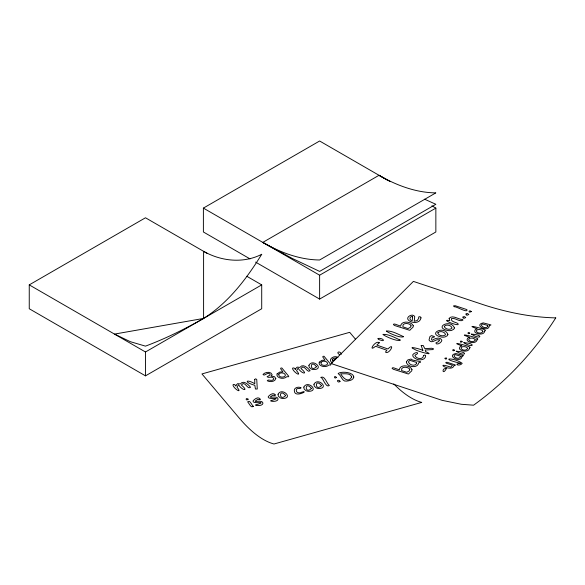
<?xml version="1.0" encoding="UTF-8"?>
<svg xmlns="http://www.w3.org/2000/svg" width="585" height="585" viewBox="0 0 585 585"><rect width="100%" height="100%" fill="white"/><g stroke="black" fill="none" stroke-linecap="round" stroke-linejoin="round"><path stroke-width="0.88" d="M246.79 276.266L261.714 284.88L261.714 308.748L145.482 375.855L29.25 308.748L29.25 284.88L145.482 217.774L207.521 253.59M250.044 258.914L203.39 231.982L203.39 208.106L319.622 141L386.912 179.851M262.789 242.402L379.022 175.295A180.509 104.218 60 0 0 435.854 192.874L319.622 259.981A180.509 104.218 60 0 1 262.789 242.402L291.966 258.292L319.622 271.403L435.854 204.297L424.593 199.192M29.25 284.88L145.482 351.987L261.714 284.88M203.39 208.106L319.622 275.213L435.854 208.106L435.854 231.982L319.622 299.081L255.579 262.109M390.319 181.664L379.022 175.295M431.905 205.825L435.854 208.106M332.47 362.919C326.715 359.833 334.496 354.466 337.969 357.647M355.541 339.249L349.691 332.331L201.949 373.932L238.775 417.522A180.509 64.606 74.3 0 0 274.014 444L421.756 402.4A180.509 64.606 74.3 0 1 393.807 383.957M341.377 354.225C340.697 350.715 335.051 351.6 339.527 354.737M319.622 275.213L319.622 299.081M145.482 351.987L145.482 375.855M411.986 369.523L411.708 370.905L409.039 373.384A1.06 0.614 0 0 1 408.235 373.976L393.31 369.245L392.089 368.323L392.498 367.775L393.603 367.811L399.328 369.837C399.796 364.089 410.158 365.018 411.986 369.523M413.295 325.794L413.017 327.176L410.348 329.655A1.06 0.614 0 0 1 409.551 330.254L394.619 325.523L393.398 324.595L393.807 324.053L394.912 324.083L400.637 326.108C401.105 320.361 411.467 321.289 413.295 325.794M409.727 369.574L409.193 370.912L406.75 372.301L401.595 370.583C400.579 366.532 406.59 366.641 408.791 368.294A4.168 2.406 0 0 1 409.727 369.574M411.043 325.845L410.502 327.183L408.067 328.58L402.904 326.861C401.888 322.803 407.899 322.913 410.1 324.573A4.168 2.406 0 0 1 411.043 325.845M406.363 361.844C406.736 367.19 417.895 368.828 418.619 362.832C425.675 361.15 411.862 361.15 411.094 359.022L407.884 359.877L406.363 361.844M254.68 379.409L254.797 383.738C246.044 378.488 243.367 382.151 254.841 385.303L255.433 389.01L257.268 389.018L256.742 379.446L255.608 378.824L254.68 379.409M285.67 395.584C278.833 402.429 278.687 387.102 285.67 395.584M311.447 388.425C304.609 395.263 304.463 379.936 311.447 388.425M316.529 366.678C309.692 373.515 309.545 358.188 316.529 366.678M321.575 385.61C314.737 392.447 314.591 377.12 321.575 385.61M439.393 339.987L438.684 341.508L435.84 342.978C436.417 345.75 441.931 342.496 441.872 340.185C440.205 336.543 434.611 338.371 432.213 340.375L431.467 339.388L432.205 337.201L433.96 337.34L434.472 336.565L431.481 335.6L429.946 336.543L429.01 339.987C431.818 344.77 436.059 338.123 439.393 339.987M379.277 342.773L376.806 345.091L387.892 348.967C395.138 341.962 390.487 352.945 386.254 352.579A1.236 0.717 0 0 1 385.617 351.877L386.853 350.247L375.519 346.269C367.731 352.923 374.831 340.338 379.087 342.503L379.277 342.773M420.995 317.867C420.169 323.461 412.271 323.556 408.732 320.419C404.688 317.216 413.112 312.697 414.736 316.719L414.209 321.326L417.237 320.485L418.867 318.101C417.449 316.375 421.024 316.149 420.995 317.867M423.503 355.614C423.328 360.192 415.65 358.912 414.897 355.227C421.302 352.287 414.999 351.38 412.725 354.824L412.959 356.265A11.59 6.691 0 0 0 415.204 358.451C418.355 360.711 425.661 360.55 425.675 355.57L424.739 355L423.503 355.614M412.586 317.202L412.184 320.785C408.9 320.112 409.339 316.485 412.469 316.331L412.586 317.202M461.945 356.331C461.433 363.826 445.529 355.658 455.869 353.537L463.561 355.592L461.945 356.331M489.345 325.677C488.833 333.179 472.936 325.004 483.276 322.883L490.969 324.938L489.345 325.677M275.806 378.488C275.074 381.903 269.861 382.297 267.257 380.769C268.084 378.736 272.12 381.895 273.568 379.307L273.817 378.7C272.837 375.57 268.427 378.495 267.096 376.733L269.956 375.095L270.065 374.115C267.835 371.219 264.142 377.054 263.009 374.4C265.129 372.016 271.089 371.044 272.171 374.809L271.052 375.979L274.548 376.725L275.806 378.488M469.382 348.441C469.009 350.993 465.631 351.395 463.547 351.029A7.166 4.139 0 0 1 460.783 350.042C458.296 349.055 459.671 345.859 461.96 345.852C444.827 339.841 475.737 347.271 469.309 347.973L469.382 348.441M477.016 339.9C476.643 342.452 473.265 342.854 471.181 342.496A7.166 4.139 0 0 1 468.417 341.508C465.931 340.514 467.305 337.318 469.594 337.311C452.461 331.3 483.371 338.73 476.943 339.432L477.016 339.9M484.651 331.359C484.278 333.918 480.899 334.32 478.815 333.955A7.166 4.139 0 0 1 476.051 332.967C473.565 331.973 474.94 328.785 477.228 328.777C460.095 322.759 491.005 330.189 484.577 330.891L484.651 331.359M449.134 318.32L449.777 320.602C440.037 318.847 455.32 325.399 458.121 324.624C459.24 322.116 449.733 322.606 451.635 318.445C455.276 317.582 459.576 322.306 462.896 320.17A1.148 0.658 0 0 0 462.296 319.483C458.187 319.439 452.6 314.533 449.134 318.32M278.058 394.246L278.336 396.103L280.098 397.741A4.877 2.815 0 0 0 282.643 398.48C294.065 398.553 281.999 386.751 278.058 394.246M303.834 387.087L304.112 388.937L305.875 390.583A4.877 2.815 0 0 0 308.419 391.321C319.841 391.387 307.776 379.592 303.834 387.087M308.917 365.34L309.194 367.19L310.957 368.835A4.877 2.815 0 0 0 313.502 369.574C324.924 369.64 312.858 357.844 308.917 365.34M313.962 384.272L314.24 386.122L316.002 387.767A4.877 2.815 0 0 0 318.547 388.506C329.969 388.579 317.904 376.777 313.962 384.272M321.011 377.296C323.329 378.466 325.977 388.294 329.34 385.486C326.73 383.643 324.858 375.446 321.011 377.296M300.946 387.87C299.995 389.288 296.339 387.402 296.259 390.136C295.944 393.178 300.039 393.486 301.911 392.147C309.94 389.756 294.964 398.188 294.401 391.204A10.018 5.784 0 0 1 294.643 389.01C295.849 387.19 299.271 386.597 300.946 387.87M332.324 359.256L332.477 361.12L336.433 358.02L333.808 358.217L332.324 359.256M446.231 368.63L446.172 368.974C442.45 375.738 441.565 367.614 446.231 368.63M460.322 363.248C452.541 364.17 460.022 366.729 462.194 363.329C453.529 357.062 437.96 358.027 460.322 363.248M235.96 385.31L235.821 386.034L234.629 384.601L233.408 384.477L232.947 384.981C233.642 388.762 243.177 394.539 236.969 387.175L238.541 384.74C242.051 390.48 249.364 391.782 241.364 385.054L243.141 383.519C246.036 383.343 247.923 389.698 250.555 387.292C248.464 384.674 243.36 379.599 240.347 383.943L237.605 383.665L235.96 385.31M295.527 368.762L295.388 369.479L294.189 368.053L292.975 367.921L292.515 368.433C293.209 372.214 302.745 377.983 296.536 370.627L298.109 368.192C301.619 373.932 308.931 375.234 300.931 368.499L302.708 366.963C305.604 366.788 307.491 373.142 310.123 370.744C308.024 368.126 302.928 363.051 299.915 367.395L297.173 367.109L295.527 368.762M253.349 406.326C251.067 408.659 248.991 402.999 247.645 401.829C250.014 399.453 251.652 405.288 253.349 406.326M260.223 399.226L259.155 399.869L258.014 399.277C249.89 404.038 262.621 398.699 262.928 403.284C262.665 406.977 251.345 405.288 257.166 404.484C267.776 400.9 253.773 404.176 253.137 401.434L253.108 400.893C254.548 398.999 258.482 396.118 260.223 399.226M275.352 395.021L274.292 395.665L273.144 395.072C265.02 399.833 277.751 394.495 278.058 399.08C277.802 402.772 266.482 401.083 272.303 400.279C282.906 396.696 268.903 399.972 268.266 397.23L268.244 396.688C269.678 394.795 273.612 391.913 275.352 395.021M437.909 332.741L437.814 333.201C438.933 335.658 442.882 336.609 445.112 335.066L445.499 334.415C444.856 331.746 439.715 330.518 437.909 332.741M444.417 326.233L444.322 326.693C445.434 329.158 449.382 330.101 451.613 328.558L452 327.907C451.357 325.238 446.223 324.017 444.417 326.233M336.565 377.449C333.823 379.884 333.633 374.32 336.565 377.449M454.04 365.596C451.7 373.215 432.425 360.843 450.801 367.161L452.512 365.172L446.158 363.175L445.807 362.488L447.05 362.254L455.327 364.952L455.05 365.515L454.04 365.596M467.649 348.499C466.75 350.993 461.675 350.59 461.053 348.112A3.744 2.157 0 0 1 461.916 346.978C463.642 346.218 466.998 346.634 467.649 348.499M475.276 339.965C474.384 342.452 469.309 342.049 468.687 339.578A3.744 2.157 0 0 1 469.55 338.437C471.269 337.677 474.632 338.093 475.276 339.965M482.91 331.424C482.018 333.911 476.943 333.508 476.322 331.037A3.744 2.157 0 0 1 477.184 329.903C478.903 329.136 482.267 329.56 482.91 331.424M278.804 374.217C278.277 379.182 289.363 376.989 283.82 373.245L281.531 372.864A4.168 2.406 0 0 0 279.447 373.537L278.804 374.217M320.96 362.503C320.434 367.468 331.527 365.274 325.984 361.53L323.695 361.15A4.168 2.406 0 0 0 321.611 361.822L320.96 362.503M340.031 381.369L338.993 382.027A1.046 0.6 0 0 1 337.984 381.661C335.87 380.272 339.761 379.585 340.031 381.369M460.461 356.748C459.576 359.387 455.203 358.312 454.179 356.236A3.13 1.806 0 0 1 454.479 355.058L455.247 354.642L460.263 356.075L460.461 356.748M487.868 326.101C486.976 328.733 482.61 327.658 481.579 325.582A3.13 1.806 0 0 1 481.886 324.404L482.647 323.988L487.663 325.421L487.868 326.101M351.717 377.025C348.346 383.409 343.066 377.976 340.653 373.771C344.082 374.064 350.459 372.594 351.717 377.025M353.808 377.047C353.201 380.301 349.143 380.813 346.43 381.127C342.101 381.954 341.34 375.343 338.159 373.596C340.309 371.219 353.318 371.724 353.808 377.047M248.142 399.197C245.62 401.785 245.298 396.784 248.142 399.197M447.905 334.466L447.225 335.768L445.134 336.887A5.645 3.254 0 0 1 441.865 337.135C426.253 334.145 444.271 324.836 447.905 334.466M454.413 327.958L453.726 329.26L451.635 330.379A5.645 3.254 0 0 1 448.373 330.635C432.754 327.644 450.772 318.328 454.413 327.958M277.114 373.852L276.961 375.153A7.978 4.607 0 0 0 278.277 377.098C280.8 378.861 284.69 378.751 286.964 376.608L288.229 376.857L288.785 376.33L281.831 367.943L280.778 368.111L280.624 368.711L282.884 371.877L279.842 372.023L277.114 373.852M319.271 362.144L319.125 363.439A7.978 4.607 0 0 0 320.441 365.384C322.964 367.146 326.854 367.036 329.121 364.894L330.386 365.142L330.942 364.616L323.988 356.228L322.935 356.397L322.788 356.996L325.041 360.163L321.999 360.309L319.271 362.144M378.049 338.554L378.341 339.358L379.702 339.878L382.561 340.675L383.497 340.353C383.277 338.861 379.599 337.889 378.049 338.554M416.674 363.322C415.372 366.612 409.8 365.237 408.63 362.437A4.036 2.325 0 0 1 409.142 360.93L410.173 360.418L416.483 362.444L416.674 363.322M445.002 358.239C445.777 360.923 448.483 356.748 445.002 358.239M454.501 350.232C451.883 352.382 452.351 347.87 454.501 350.232M462.135 341.691C459.517 343.848 459.985 339.329 462.135 341.691M469.77 333.15C467.152 335.307 467.62 330.796 469.77 333.15M421.193 345.567L422.97 350.612C422.246 349.333 405.573 345.325 414.772 349.384C415.248 350.569 437.573 357.033 425.507 351.526L425.244 349.991L432.959 349.581L433.536 348.799L431.737 348.25L424.812 348.623L423.196 345.472L421.193 345.567M456.256 351.227C465.484 357.457 469.031 351.841 456.256 351.227M463.89 342.686C473.119 348.916 476.665 343.307 463.89 342.686M471.525 334.145C480.753 340.382 484.3 334.766 471.525 334.145M471.415 311.578C467.642 313.838 468.841 308.968 471.415 311.578M462.976 317.026L463.086 317.991L464.08 318.32L465.762 317.575L464.475 316.602L462.976 317.026M466.055 313.948L466.165 314.913L467.159 315.242L468.841 314.496L467.554 313.523L466.055 313.948M261.714 254.299C246.497 278.899 228.384 302.796 203.595 318.43C184.926 329.048 165.599 338.583 145.482 346.144L130.375 341.698L114.492 334.093L203.595 318.43L203.595 251.323C221.152 261.283 243.404 263.711 261.714 254.299M400.184 340.082C397.288 341.947 384.301 335.973 382.919 334.386C388.367 333.933 395.365 337.874 400.184 340.082M403.57 336.697C400.681 338.554 387.694 332.587 386.312 331C391.753 330.54 398.751 334.488 403.57 336.697M555.75 317.889C534.156 351.841 506.222 381.683 473.565 405.193L461.375 404.279L442.143 400.352L331.205 363.585L413.398 281.4L484.57 305.121C507.59 312.507 531.538 317.319 555.75 317.889M453.821 305.962L454.209 306.811C455.057 305.655 468.497 313.794 466.932 309.619L455.284 305.736L453.821 305.962"/></g></svg>
